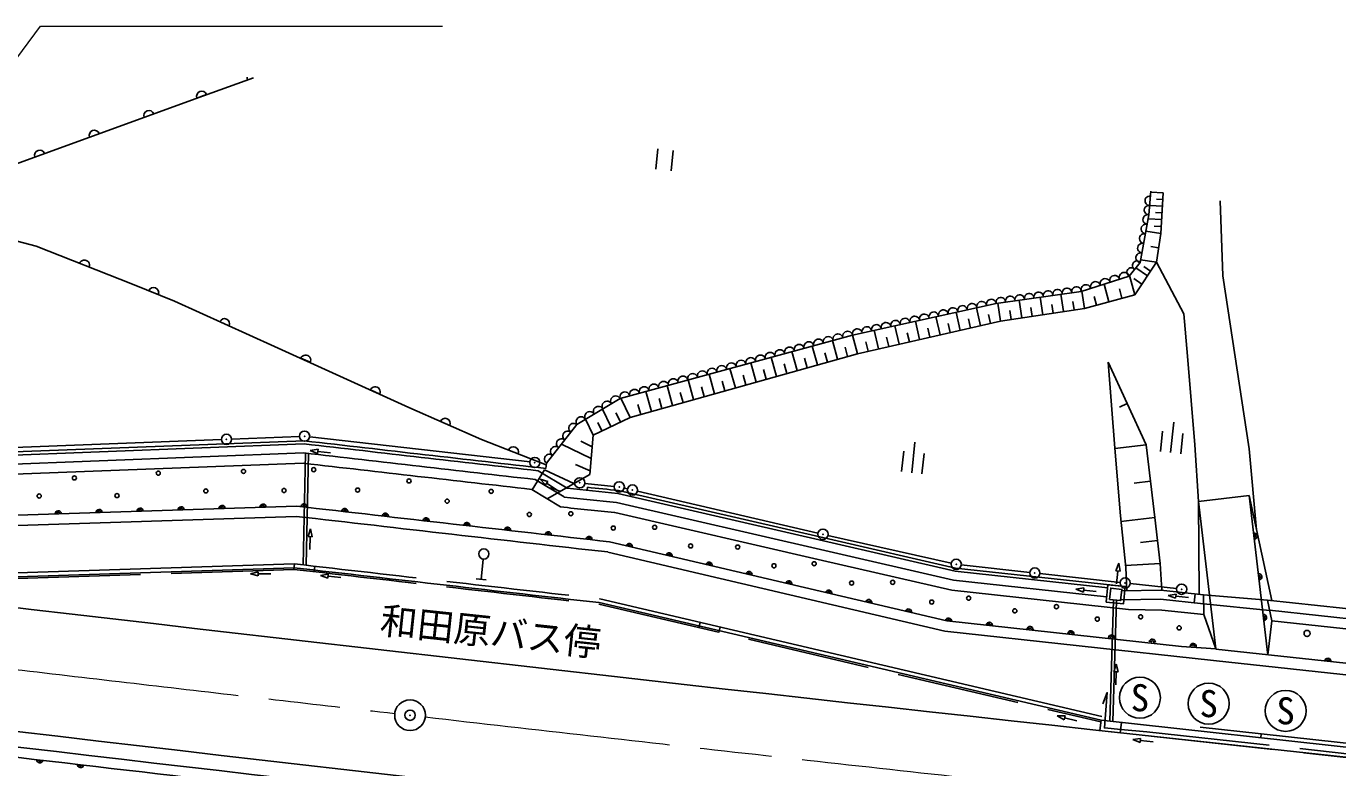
# Model space of a CAD drawing. Units: millimetres, scale not verified. Extents: x 40000 to 680000, y 20000 to 380000.
# Drawn here: x 160104 to 224109, y 280549 to 316714 of the extents above; entities that cross this region are included whole.
import ezdxf
from ezdxf.enums import TextEntityAlignment as Align

# ---------------------------------------------------------------- set-up
doc = ezdxf.new("R2010")
doc.units = ezdxf.units.MM
doc.header["$LTSCALE"] = 1000
doc.header["$PDMODE"] = 32
doc.header["$PDSIZE"] = 500
doc.linetypes.add('CHAIN', pattern=[18.5, 12, -1.5, 3.5, -1.5])
doc.linetypes.add('DASHED', pattern=[7.5, 6, -1.5])
for name, color, linetype, lineweight in [('M-BGD', 7, 'Continuous', 25), ('M-BGD-EXST', 7, 'Continuous', 25), ('M-BMK', 2, 'CHAIN', 13), ('M-BMK-ROW', 30, 'Continuous', 25), ('M-BMK-SRVR', 3, 'Continuous', 25), ('M-STR-HTXT', 7, 'Continuous', 13), ('M-STR-STRC', 7, 'Continuous', 25)]:
    doc.layers.add(name, color=color, linetype=linetype, lineweight=lineweight)
doc.layers.add('M-OTRS', color=6, linetype='Continuous')
doc.styles.add('ＭＳ ゴシック', font='')
doc.styles.get('ＭＳ ゴシック').set_extended_font_data('MS Gothic')

msp = doc.modelspace()

# ---------------------------------------------------------------- linework, layer by layer
at = {"layer": 'M-BGD'}
for p, q in [((168433, 313213), (168904, 313383)), ((215596, 308584), (214986, 308622)), ((215474, 306612), (215596, 308589)), ((215556, 307939), (214933, 307978)), ((215576, 308262), (215268, 308281)), ((218370, 308197), (218497, 304549)), ((215515, 307282), (214858, 307323)), ((215536, 307611), (215216, 307630)), ((215474, 306612), (214746, 306721)), ((215495, 306947), (215146, 306968)), ((215262, 305203), (215474, 306612)), ((215368, 305907), (214992, 305964)), ((215262, 305203), (214485, 305320)), ((214206, 303620), (215262, 305203)), ((214825, 304549), (214250, 304933)), ((214976, 304775), (214650, 304993)), ((215262, 305203), (216596, 302692)), ((212942, 303278), (212707, 304142)), ((214206, 303620), (213950, 304565)), ((214552, 304139), (214149, 304408)), ((218497, 304549), (219788, 296105)), ((209714, 302644), (209583, 303501)), ((210731, 302799), (210602, 303644)), ((211743, 302953), (211615, 303791)), ((211743, 302953), (214206, 303620)), ((212342, 303115), (212228, 303537)), ((213574, 303449), (213451, 303901)), ((205689, 301883), (205487, 302769)), ((206673, 302107), (206473, 302986)), ((207651, 302329), (207517, 303210)), ((207651, 302329), (211743, 302953)), ((208169, 302408), (208102, 302846)), ((208687, 302487), (208555, 303356)), ((209201, 302565), (209135, 302997)), ((210223, 302721), (210158, 303147)), ((211237, 302876), (211173, 303297)), ((200679, 300744), (207651, 302329)), ((202700, 301204), (202495, 302109)), ((203702, 301432), (203498, 302330)), ((204698, 301658), (204495, 302550)), ((205193, 301771), (205092, 302215)), ((206181, 301995), (206081, 302436)), ((207162, 302218), (207062, 302656)), ((216596, 302692), (216771, 300620)), ((200679, 300744), (200425, 301653)), ((201693, 300975), (201485, 301886)), ((202196, 301089), (202093, 301544)), ((203201, 301318), (203099, 301769)), ((204200, 301545), (204098, 301992)), ((197722, 299918), (197463, 300845)), ((198713, 300195), (198456, 301116)), ((199699, 300471), (199443, 301385)), ((200189, 300607), (200062, 301063)), ((201186, 300860), (201082, 301317)), ((173510, 300530), (173965, 300323)), ((189570, 297640), (200679, 300744)), ((195720, 299359), (195458, 300299)), ((196724, 299639), (196463, 300573)), ((197223, 299779), (197093, 300244)), ((198217, 300057), (198088, 300519)), ((199206, 300333), (199078, 300792)), ((212907, 300327), (213233, 296137)), ((212907, 300327), (214763, 296306)), ((216771, 300620), (217126, 296303)), ((193695, 298793), (193429, 299746)), ((194711, 299077), (194446, 300023)), ((195216, 299218), (195084, 299689)), ((196222, 299499), (196091, 299968)), ((176903, 298985), (177358, 298778)), ((190611, 297931), (190339, 298904)), ((191645, 298220), (191375, 299187)), ((192673, 298507), (192405, 299467)), ((193184, 298650), (193050, 299128)), ((194203, 298935), (194070, 299410)), ((189570, 297640), (189124, 298573)), ((190091, 297786), (189954, 298274)), ((191128, 298075), (190993, 298561)), ((192159, 298364), (192025, 298845)), ((213835, 298317), (213462, 298144)), ((187765, 296776), (189570, 297640)), ((188628, 297189), (188220, 298041)), ((189099, 297415), (188885, 297861)), ((187765, 296776), (187397, 297545)), ((188196, 296983), (188002, 297388)), ((153232, 295713), (173681, 296494)), ((185484, 295323), (182326, 296567)), ((187719, 296204), (187176, 296474)), ((187612, 294856), (187765, 296776)), ((153208, 295121), (173658, 295902)), ((153226, 295562), (173675, 296343)), ((173960, 296026), (174348, 296081)), ((173960, 296026), (174323, 295880)), ((174323, 295880), (174348, 296081)), ((174335, 295980), (174953, 295905)), ((187674, 295630), (186225, 296338)), ((213499, 292839), (213233, 296137)), ((214763, 296306), (213234, 296124)), ((214763, 296306), (215187, 292750)), ((217126, 296303), (217315, 293542)), ((219788, 296105), (220149, 292159)), ((153187, 294620), (173639, 295401)), ((185403, 295077), (184794, 294112)), ((186833, 294408), (185403, 295077)), ((185467, 295137), (185492, 295406)), ((187626, 295026), (186904, 295346)), ((184942, 294609), (186349, 293755)), ((185090, 295035), (186496, 294182)), ((185180, 294631), (185443, 294342)), ((185180, 294631), (185553, 294513)), ((185443, 294342), (185553, 294513)), ((185498, 294428), (186022, 294092)), ((185534, 293663), (187612, 294856)), ((214975, 294528), (214177, 294433)), ((184773, 294125), (186182, 293269)), ((186163, 294024), (185693, 294240)), ((187472, 294080), (187488, 294229)), ((199226, 291566), (188975, 293923)), ((199260, 291712), (189000, 294071)), ((217315, 293542), (219791, 293831)), ((219791, 293831), (220701, 286048)), ((219791, 293831), (220886, 288707)), ((173296, 293312), (153103, 292655)), ((199080, 291148), (188903, 293488)), ((217315, 293542), (218155, 286351)), ((217315, 293542), (217349, 289009)), ((173276, 292811), (153082, 292154)), ((198968, 290661), (188821, 292994)), ((213766, 290317), (213499, 292839)), ((215187, 292750), (213529, 292559)), ((215187, 292750), (215444, 290512)), ((173973, 292197), (173862, 291822)), ((173973, 292197), (174065, 291817)), ((173862, 291822), (174065, 291817)), ((173964, 291820), (173947, 291198)), ((188574, 291566), (205024, 287710)), ((199226, 291566), (205434, 290140)), ((199260, 291712), (205459, 290288)), ((215316, 291631), (214481, 291535)), ((188488, 291072), (204939, 287216)), ((198968, 290661), (205277, 289211)), ((199080, 291148), (205360, 289705)), ((173172, 290306), (152975, 289649)), ((173180, 290494), (152983, 289837)), ((171046, 290008), (171424, 290109)), ((171046, 290008), (171424, 289907)), ((171424, 289907), (171424, 290109)), ((171424, 290008), (172046, 290008)), ((173200, 290492), (173169, 290226)), ((174193, 290377), (174162, 290111)), ((174460, 289931), (174846, 289994)), ((174826, 289793), (174846, 289994)), ((205434, 290140), (212880, 289326)), ((205459, 290288), (213740, 289383)), ((213427, 290520), (213282, 290157)), ((213282, 290157), (213483, 290133)), ((213382, 290145), (213309, 289527)), ((213427, 290520), (213483, 290133)), ((215444, 290512), (213757, 290406)), ((213815, 289179), (213766, 290317)), ((215444, 290512), (215526, 289214)), ((174460, 289931), (174826, 289793)), ((174836, 289893), (175455, 289831)), ((205360, 289705), (212830, 288889)), ((211329, 289258), (211715, 289317)), ((211693, 289116), (211715, 289317)), ((188093, 288790), (212591, 283048)), ((205277, 289211), (213902, 288269)), ((211329, 289258), (211693, 289116)), ((211704, 289217), (212323, 289149)), ((215462, 288772), (213517, 288733)), ((215481, 289213), (213565, 289174)), ((215462, 288772), (217559, 288543)), ((215481, 289213), (217549, 288987)), ((215832, 288955), (216218, 289015)), ((215832, 288955), (216196, 288813)), ((216196, 288813), (216218, 289015)), ((216207, 288914), (216826, 288846)), ((217098, 288594), (217146, 289031)), ((217549, 288987), (217571, 288019)), ((220678, 288729), (229303, 287786)), ((220678, 288729), (220893, 287720)), ((188061, 288605), (212557, 282863)), ((213902, 288269), (215519, 288243)), ((215519, 288243), (217571, 288019)), ((220783, 288235), (229251, 287309)), ((192992, 287642), (192931, 287381)), ((193966, 287414), (193905, 287153)), ((205024, 287710), (216490, 286457)), ((217571, 288019), (218155, 286351)), ((220893, 287720), (220699, 286061)), ((220893, 287720), (229196, 286812)), ((218050, 285784), (204939, 287216)), ((216490, 286457), (218155, 286351)), ((218156, 286339), (271256, 280533)), ((213290, 285599), (213185, 285221)), ((213290, 285599), (213388, 285220)), ((271201, 280035), (218050, 285784)), ((213185, 285221), (213388, 285220)), ((213287, 285221), (213282, 284599)), ((210408, 283075), (210799, 283086)), ((210408, 283075), (210752, 282889)), ((210752, 282889), (210799, 283086)), ((210776, 282988), (211381, 282843)), ((212503, 282366), (212557, 282863)), ((212557, 282863), (212539, 282785)), ((212557, 282863), (228480, 281123)), ((213497, 282257), (213551, 282754)), ((214796, 282300), (213515, 282420)), ((214103, 281922), (214489, 281982)), ((214103, 281922), (214467, 281780)), ((214467, 281780), (214489, 281982)), ((214478, 281881), (215097, 281813)), ((220354, 282011), (220375, 282198)), ((220375, 282198), (228503, 281310))]:
    msp.add_line(p, q, dxfattribs=at)
at = {"layer": 'M-BGD', "linetype": 'DASHED'}
for p, q in [((173621, 290436), (173731, 295894)), ((173771, 290433), (173881, 295877)), ((173169, 290226), (152971, 289569)), ((212979, 282817), (213163, 288718)), ((213129, 282800), (213312, 288702)), ((217549, 288987), (220678, 288729)), ((188047, 288526), (212539, 282785)), ((217559, 288543), (220786, 288225)), ((228419, 280627), (212150, 282405)), ((214796, 282300), (270777, 276159)), ((217392, 282524), (220375, 282198))]:
    msp.add_line(p, q, dxfattribs=at)
at = {"layer": 'M-BGD'}
for points in [[(171196, 314194), (168751, 313320), (155441, 308499), (154943, 307434)], [(214990, 308674), (214895, 307521), (214462, 305193), (213924, 304533), (211591, 303783), (207437, 303199), (200430, 301654), (189084, 298562), (186975, 297291), (185492, 295406)], [(182326, 296567), (178773, 298118), (172217, 301101), (167344, 303305), (165293, 304139), (160594, 305986), (158652, 306498), (155163, 307225)], [(213515, 282420), (212721, 282494), (212862, 284215), (212647, 283661)]]:
    msp.add_lwpolyline(points, dxfattribs=at)
for points in [[(212801, 288631), (213646, 288538), (213739, 289383), (212894, 289476)], [(212967, 288763), (213514, 288704), (213573, 289250), (213027, 289310)]]:
    msp.add_lwpolyline(points, close=True, dxfattribs=at)
for centre, radius in [((170709, 295002), 100), ((174135, 295089), 100), ((162455, 294685), 100), ((166547, 294919), 100), ((178785, 294538), 100), ((160737, 293802), 100), ((164533, 293823), 100), ((168869, 294051), 100), ((172686, 294071), 100), ((176275, 294092), 100), ((182795, 294028), 100), ((180645, 293553), 100), ((184656, 292903), 100), ((186680, 292939), 100), ((188750, 292239), 100), ((190773, 292278), 100), ((192525, 291368), 100), ((194824, 291313), 100), ((198558, 290500), 100), ((196591, 290400), 100), ((200381, 289556), 100), ((202388, 289591), 100), ((204295, 288629), 100), ((206095, 288819), 100), ((208347, 288201), 100), ((210380, 288406), 100), ((212372, 287799), 100), ((214486, 287910), 100), ((216368, 287371), 100), ((222614, 287098), 150)]:
    msp.add_circle(centre, radius, dxfattribs=at)
for centre, radius, start, end in [((171130, 314170), 250, 166.11694, 199.67102), ((168668, 313298), 250, 19.90973, 199.90973), ((166089, 312355), 250, 19.90973, 199.90973), ((163427, 311391), 250, 19.90973, 199.90973), ((160765, 310427), 250, 19.90973, 199.90973), ((214892, 307749), 228, 79.83562, 270.71923), ((214930, 308202), 228, 79.83562, 270.71923), ((214839, 307290), 237, 76.32157, 262.57), ((214666, 306359), 237, 76.32157, 262.57), ((214752, 306825), 237, 76.32157, 262.57), ((214579, 305894), 237, 76.32157, 262.57), ((162944, 305062), 250, 338.54131, 158.54131), ((214492, 305428), 237, 76.32157, 262.57), ((213689, 304463), 245, 16.65658, 198.96771), ((214032, 304720), 216, 41.68309, 240.00048), ((214301, 305050), 216, 41.68309, 240.00048), ((211823, 303863), 245, 16.65658, 198.96771), ((212289, 304013), 245, 16.65658, 198.96771), ((212756, 304163), 245, 16.65658, 198.96771), ((213222, 304313), 245, 16.65658, 198.96771), ((166318, 303722), 250, 337.87547, 157.87547), ((207201, 303157), 239, 9.89937, 194.96621), ((207665, 303247), 234, 3.99977, 192.02711), ((208127, 303312), 234, 3.99977, 192.02711), ((208588, 303377), 234, 3.99977, 192.02711), ((209050, 303442), 234, 3.99977, 192.02711), ((209512, 303507), 234, 3.99977, 192.02711), ((209973, 303572), 234, 3.99977, 192.02711), ((210435, 303637), 234, 3.99977, 192.02711), ((210896, 303702), 234, 3.99977, 192.02711), ((211358, 303767), 234, 3.99977, 192.02711), ((204398, 302539), 239, 9.89937, 194.96621), ((204865, 302642), 239, 9.89937, 194.96621), ((205332, 302745), 239, 9.89937, 194.96621), ((205799, 302848), 239, 9.89937, 194.96621), ((206267, 302951), 239, 9.89937, 194.96621), ((206734, 303054), 239, 9.89937, 194.96621), ((169781, 302203), 250, 335.66752, 155.66752), ((201595, 301922), 239, 9.89937, 194.96621), ((202062, 302025), 239, 9.89937, 194.96621), ((202529, 302128), 239, 9.89937, 194.96621), ((202997, 302231), 239, 9.89937, 194.96621), ((203464, 302334), 239, 9.89937, 194.96621), ((203931, 302436), 239, 9.89937, 194.96621), ((199246, 301337), 245, 14.08039, 196.40167), ((199719, 301465), 245, 14.08039, 196.40167), ((200192, 301594), 245, 14.08039, 196.40167), ((200661, 301716), 239, 9.89937, 194.96621), ((201128, 301819), 239, 9.89937, 194.96621), ((196883, 300692), 245, 14.08039, 196.40167), ((197355, 300821), 245, 14.08039, 196.40167), ((197828, 300950), 245, 14.08039, 196.40167), ((198301, 301079), 245, 14.08039, 196.40167), ((198774, 301208), 245, 14.08039, 196.40167), ((173738, 300427), 250, 335.53008, 155.53008), ((194519, 300048), 245, 14.08039, 196.40167), ((194992, 300177), 245, 14.08039, 196.40167), ((195464, 300306), 245, 14.08039, 196.40167), ((195937, 300435), 245, 14.08039, 196.40167), ((196410, 300564), 245, 14.08039, 196.40167), ((192155, 299404), 245, 14.08039, 196.40167), ((192628, 299533), 245, 14.08039, 196.40167), ((193101, 299662), 245, 14.08039, 196.40167), ((193574, 299791), 245, 14.08039, 196.40167), ((194046, 299920), 245, 14.08039, 196.40167), ((177131, 298881), 250, 335.53008, 155.53008), ((189792, 298760), 245, 14.08039, 196.40167), ((190264, 298889), 245, 14.08039, 196.40167), ((190737, 299018), 245, 14.08039, 196.40167), ((191210, 299147), 245, 14.08039, 196.40167), ((191683, 299276), 245, 14.08039, 196.40167), ((188449, 298184), 246, 30.23528, 211.95515), ((188871, 298438), 246, 30.23528, 211.95515), ((189319, 298632), 245, 14.08039, 196.40167), ((187184, 297421), 246, 30.23528, 211.95515), ((187606, 297675), 246, 30.23528, 211.95515), ((188027, 297930), 246, 30.23528, 211.95515), ((180550, 297342), 250, 336.42606, 156.42606), ((186819, 297108), 240, 49.4202, 234.17226), ((917893, 6740958), 6487443, 263.41271, 263.51419), ((917893, 6740958), 6487293, 263.41261, 263.5174), ((186225, 296354), 240, 49.4202, 234.17226), ((186522, 296731), 240, 49.4202, 234.17226), ((917893, 6740958), 6487883, 263.41301, 263.51331), ((183877, 295956), 250, 338.49639, 158.49639), ((185632, 295600), 240, 49.4202, 234.17226), ((185929, 295977), 240, 49.4202, 234.17226), ((917893, 6740958), 6488383, 263.41335, 263.51231), ((860807, 6747251), 6488205, 264.03455, 264.05656), ((860807, 6747251), 6488055, 264.04322, 264.05664), ((163664, 292998), 150, 1.86357, 181.86357), ((165663, 293063), 150, 1.86357, 181.86357), ((167662, 293128), 150, 1.86357, 181.86357), ((167662, 293128), 75, 1.86357, 181.86357), ((169661, 293193), 150, 1.86357, 181.86357), ((169661, 293193), 75, 1.86357, 181.86357), ((171660, 293258), 150, 1.86357, 181.86357), ((171660, 293258), 75, 1.86357, 181.86357), ((917893, 6740958), 6490498, 263.41246, 263.5482), ((173657, 293270), 150, 353.48033, 173.48033), ((173657, 293270), 75, 353.48033, 173.48033), ((175644, 293043), 150, 353.48033, 173.48033), ((860807, 6747251), 6489145, 264.03263, 264.05605), ((860807, 6747251), 6488645, 264.03365, 264.05632), ((161665, 292933), 150, 1.86357, 181.86357), ((161665, 292933), 75, 1.86357, 181.86357), ((163664, 292998), 75, 1.86357, 181.86357), ((165663, 293063), 75, 1.86357, 181.86357), ((917893, 6740958), 6490998, 263.41279, 263.54794), ((175644, 293043), 75, 353.48033, 173.48033), ((177631, 292816), 150, 353.48033, 173.48033), ((177631, 292816), 75, 353.48033, 173.48033), ((179618, 292589), 150, 353.48033, 173.48033), ((179618, 292589), 75, 353.48033, 173.48033), ((181605, 292362), 150, 353.48033, 173.48033), ((181605, 292362), 75, 353.48033, 173.48033), ((183592, 292135), 150, 353.48033, 173.48033), ((183592, 292135), 75, 353.48033, 173.48033), ((185579, 291908), 150, 353.48033, 173.48033), ((185579, 291908), 75, 353.48033, 173.48033), ((220023, 291845), 150, 276.66231, 96.66231), ((220023, 291845), 75, 276.66231, 96.66231), ((187566, 291681), 150, 353.48033, 173.48033), ((187566, 291681), 75, 353.48033, 173.48033), ((189534, 291341), 150, 346.80897, 166.80897), ((189534, 291341), 75, 346.80897, 166.80897), ((917893, 6740958), 6503748, 262.63217, 263.53318), ((191481, 290884), 150, 346.80897, 166.80897), ((191481, 290884), 75, 346.80897, 166.80897), ((917893, 6740958), 6493498, 263.41442, 263.54664), ((193428, 290428), 150, 346.80897, 166.80897), ((193428, 290428), 75, 346.80897, 166.80897), ((195376, 289971), 150, 346.80897, 166.80897), ((195376, 289971), 75, 346.80897, 166.80897), ((220256, 289858), 150, 276.66231, 96.66231), ((197323, 289515), 150, 346.80897, 166.80897), ((197323, 289515), 75, 346.80897, 166.80897), ((220256, 289858), 75, 276.66231, 96.66231), ((199270, 289059), 150, 346.80897, 166.80897), ((199270, 289059), 75, 346.80897, 166.80897), ((201217, 288602), 150, 346.80897, 166.80897), ((201217, 288602), 75, 346.80897, 166.80897), ((203164, 288146), 150, 346.80897, 166.80897), ((203164, 288146), 75, 346.80897, 166.80897), ((205114, 287701), 150, 354.09007, 171.18752), ((205114, 287701), 75, 354.09007, 174.09007), ((207103, 287495), 150, 354.09007, 174.09007), ((207103, 287495), 75, 354.09007, 174.09007), ((209092, 287289), 150, 354.09007, 174.09007), ((220488, 287872), 150, 276.66231, 96.66231), ((220488, 287872), 75, 276.66231, 96.66231), ((209092, 287289), 75, 354.09007, 174.09007), ((211082, 287083), 150, 354.09007, 174.09007), ((211082, 287083), 75, 354.09007, 174.09007), ((213071, 286877), 150, 354.09007, 174.09007), ((213071, 286877), 75, 354.09007, 174.09007), ((215060, 286671), 150, 354.09007, 174.09007), ((215060, 286671), 75, 354.09007, 174.09007), ((217050, 286465), 150, 354.09007, 174.09007), ((217050, 286465), 75, 354.09007, 174.09007), ((223625, 285741), 150, 353.75904, 173.75904), ((223625, 285741), 75, 353.75904, 173.75904), ((917893, 6740958), 6504248, 263.05927, 263.48637), ((160766, 280934), 150, 173.37959, 353.37959), ((160766, 280934), 75, 173.37959, 353.37959), ((162752, 280703), 150, 173.37959, 353.37959), ((162752, 280703), 75, 173.37959, 353.37959)]:
    msp.add_arc(centre, radius, start, end, dxfattribs=at)
at = {"layer": 'M-BGD', "linetype": 'DASHED'}
for radius, start, end in [(6493578, 263.41447, 263.5466), (6493310, 263.41429, 263.54674)]:
    msp.add_arc((917893, 6740958), radius, start, end, dxfattribs=at)
at = {"layer": 'M-BGD-EXST'}
for p, q in [((190929, 310740), (190824, 309746)), ((191675, 310661), (191570, 309667)), ((215952, 295917), (216110, 297408)), ((203319, 294940), (203477, 296432)), ((215454, 295969), (215560, 296964)), ((216449, 295864), (216554, 296858)), ((202822, 294993), (202927, 295987)), ((203816, 294888), (203922, 295882)), ((182306, 289735), (182411, 290730)), ((182057, 289762), (182554, 289709))]:
    msp.add_line(p, q, dxfattribs=at)
for centre, radius in [((182435, 290975), 250), ((214453, 283964), 1000), ((217809, 283678), 1000), ((221564, 283325), 1000)]:
    msp.add_circle(centre, radius, dxfattribs=at)
at = {"layer": 'M-BMK'}
for start, end in [(262.63888, 263.46436), (263.47757, 263.76343)]:
    msp.add_arc((918284, 6744061), 6503126, start, end, dxfattribs=at)
at = {"layer": 'M-BMK-ROW'}
for p, q in [((153491, 295940), (169626, 296557)), ((153491, 295940), (169626, 296557)), ((170126, 296577), (173440, 296710)), ((170126, 296577), (173440, 296710)), ((173938, 296692), (184690, 295464)), ((173938, 296692), (184690, 295464)), ((187364, 294421), (188794, 294272)), ((187364, 294421), (188794, 294272)), ((189287, 294189), (189443, 294153)), ((189287, 294189), (189443, 294153)), ((189930, 294040), (198743, 291993)), ((189930, 294040), (198743, 291993)), ((199231, 291881), (205246, 290526)), ((199231, 291881), (205246, 290526)), ((205738, 290443), (209075, 290075)), ((205738, 290443), (209075, 290075)), ((209572, 290020), (213483, 289589)), ((209572, 290020), (213483, 289589)), ((213980, 289534), (216242, 289285)), ((213980, 289534), (216242, 289285))]:
    msp.add_line(p, q, dxfattribs=at)
for centre in [(169876, 296567), (169876, 296567), (173689, 296720), (173689, 296720), (184924, 295437), (184924, 295437), (187115, 294447), (187115, 294447), (189043, 294246), (189043, 294246), (189687, 294096), (189687, 294096), (198987, 291936), (198987, 291936), (205490, 290471), (205490, 290471), (209324, 290048), (209324, 290048), (213732, 289562), (213732, 289562), (216490, 289256), (216490, 289256)]:
    msp.add_circle(centre, 250, dxfattribs=at)
for p in [(169876, 296567), (169876, 296567), (173689, 296720), (173689, 296720), (184924, 295437), (184924, 295437), (187115, 294447), (187115, 294447), (189043, 294246), (189043, 294246), (189687, 294096), (189687, 294096), (198987, 291936), (198987, 291936), (205490, 290471), (205490, 290471), (209324, 290048), (209324, 290048), (213732, 289562), (213732, 289562), (216490, 289256), (216490, 289256)]:
    msp.add_point(p, dxfattribs=at)
at = {"layer": 'M-BMK-SRVR'}
msp.add_circle((178835, 283112), 750, dxfattribs=at)
at = {"layer": 'M-OTRS'}
msp.add_point((178835, 283112), dxfattribs=at)
at = {"layer": 'M-STR-HTXT'}
msp.add_lwpolyline([(142479, 291993), (160799, 316714), (180425, 316714)], dxfattribs=at)
at = {"layer": 'M-STR-STRC'}
msp.add_line((212150, 282404), (270766, 276059), dxfattribs=at)
for centre, radius, start, end in [((917893, 6740958), 6496998, 262.63217, 263.76388), ((918284, 6744061), 6506126, 262.63227, 263.76343)]:
    msp.add_arc(centre, radius, start, end, dxfattribs=at)

# ---------------------------------------------------------------- texts
at = {"layer": 'M-BGD-EXST', "style": 'ＭＳ ゴシック'}
msp.add_text('和田原バス停', height=1320, rotation=353.947, dxfattribs=at).set_placement((177289, 286710), align=Align.BOTTOM_LEFT)
for p in [(214453, 283964), (217809, 283678), (221564, 283325)]:
    msp.add_text('S', height=1320, dxfattribs=at).set_placement(p, align=Align.MIDDLE_CENTER)

doc.saveas('drawing.dxf')
